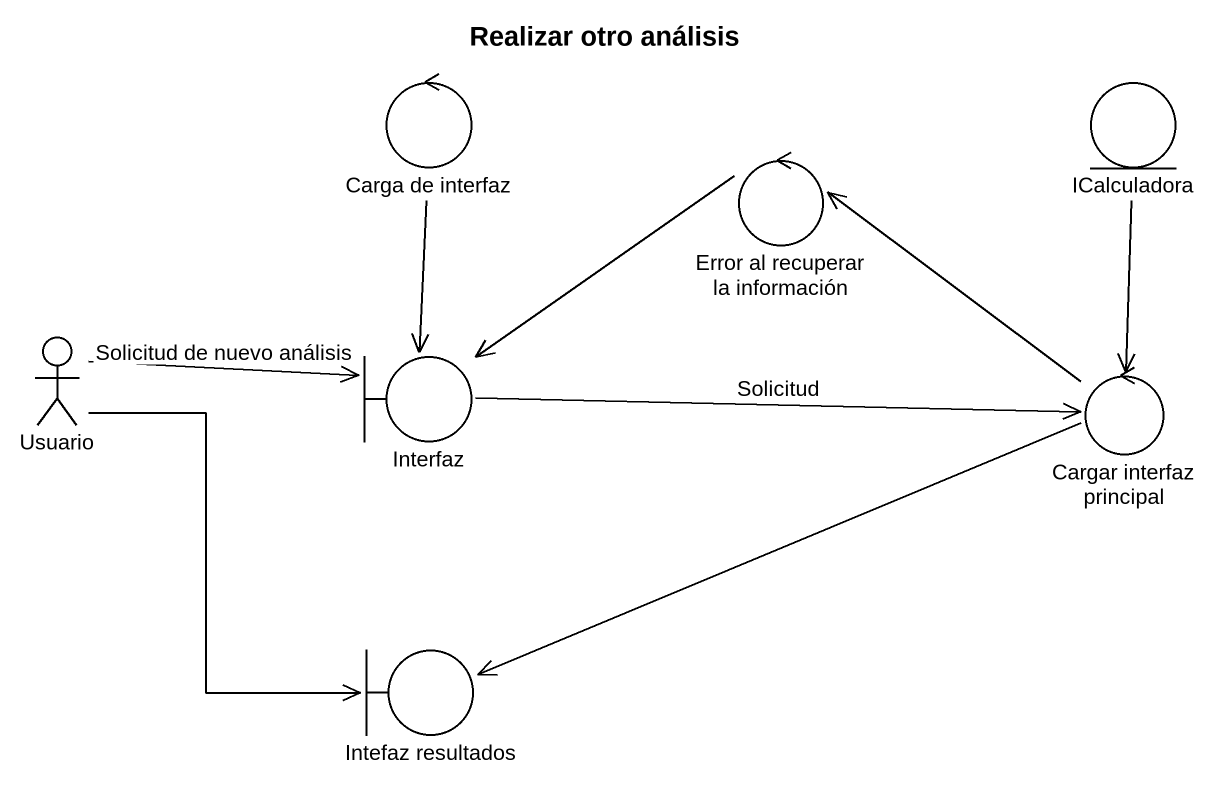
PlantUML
@startuml
title Realizar otro análisis
control "Carga de interfaz" as Carga_de_interfaz
entity ICalculadora
control "Error al recuperar la información" as Error_al_recuperar_la
actor Usuario
boundary Interfaz
control "Cargar interfaz principal" as Cargar_interfaz_principal
boundary "Intefaz resultados" as Intefaz_resultados
Carga_de_interfaz --> Interfaz
ICalculadora --> Cargar_interfaz_principal
Error_al_recuperar_la -left-> Interfaz
Usuario -right-> Interfaz : Solicitud de nuevo análisis
Usuario --> Intefaz_resultados
Interfaz -right-> Cargar_interfaz_principal : Solicitud
Cargar_interfaz_principal -up-> Error_al_recuperar_la
Cargar_interfaz_principal -left-> Intefaz_resultados
@enduml
